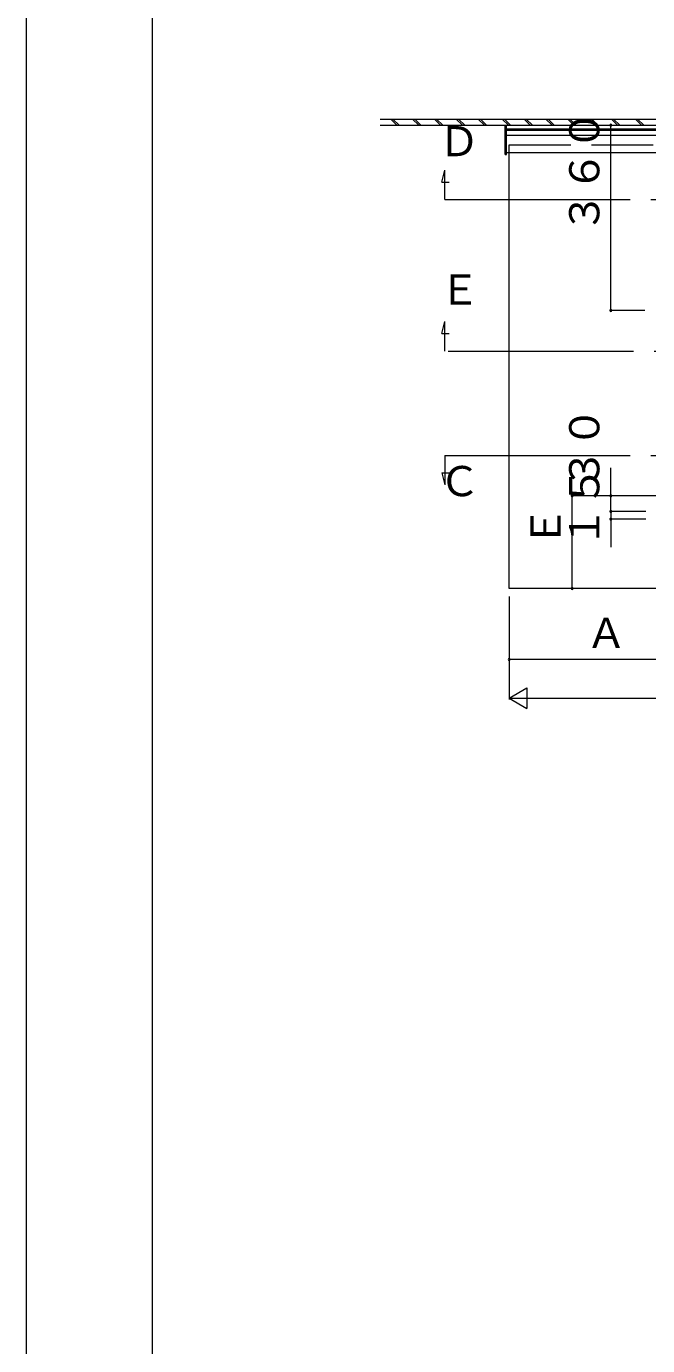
# Model space of a CAD drawing. Units: millimetres, scale not verified. Extents: x -2376 to -396, y -1680 to 1520.
# Drawn here: x -2376 to -2135, y 675 to 1187 of the extents above; entities that cross this region are included whole.
import ezdxf
from ezdxf.enums import TextEntityAlignment as Align

# ---------------------------------------------------------------- set-up
doc = ezdxf.new("R2010")
doc.units = ezdxf.units.MM
doc.header["$LTSCALE"] = 8
doc.linetypes.add('CHAIN2', pattern=[12, 9, -1, 1, -1])
doc.linetypes.add('DASHED3', pattern=[4, 3, -1])
for name, color, linetype, lineweight in [('0-2_YKK_ZWAK', 7, 'Continuous', 9), ('0-3_YKK_A1', 4, 'Continuous', 9), ('0-4_YKK_D', 6, 'Continuous', 9)]:
    doc.layers.add(name, color=color, linetype=linetype, lineweight=lineweight)
doc.styles.add('ＭＳ ゴシック', font='')
doc.styles.get('ＭＳ ゴシック').set_extended_font_data('MS Gothic')

msp = doc.modelspace()

# ---------------------------------------------------------------- linework, layer by layer
at = {"layer": '0-2_YKK_ZWAK'}
for p, q in [((-2376, -1680), (-2376, 1440)), ((-2327.042, 295.033), (-2327.042, 1305.021))]:
    msp.add_line(p, q, dxfattribs=at)
at = {"layer": '0-3_YKK_A1'}
for p, q in [((-2238.534, 1151.235), (-1740.16, 1151.235)), ((-2238.534, 1148.835), (-1740.16, 1148.835)), ((-2232.057, 1148.835), (-2234.457, 1151.235)), ((-2231.208, 1148.835), (-2233.608, 1151.235)), ((-2223.571, 1148.835), (-2225.971, 1151.235)), ((-2222.723, 1148.835), (-2225.123, 1151.235)), ((-2215.086, 1148.835), (-2217.486, 1151.235)), ((-2214.238, 1148.835), (-2216.638, 1151.235)), ((-2206.601, 1148.835), (-2209.001, 1151.235)), ((-2205.752, 1148.835), (-2208.152, 1151.235)), ((-2198.115, 1148.835), (-2200.515, 1151.235)), ((-2197.267, 1148.835), (-2199.667, 1151.235)), ((-2188.782, 1148.835), (-2191.182, 1151.235)), ((-2187.933, 1148.835), (-2190.333, 1151.235)), ((-2190.017, 1137.435), (-2190.017, 1148.835)), ((-2190.017, 1148.835), (-2189.517, 1148.835)), ((-2189.517, 1137.435), (-2189.517, 1148.835)), ((-2180.296, 1148.835), (-2182.696, 1151.235)), ((-2179.448, 1148.835), (-2181.848, 1151.235)), ((-2171.811, 1148.835), (-2174.211, 1151.235)), ((-2170.963, 1148.835), (-2173.363, 1151.235)), ((-2163.326, 1148.835), (-2165.726, 1151.235)), ((-2162.477, 1148.835), (-2164.877, 1151.235)), ((-2154.841, 1148.835), (-2157.241, 1151.235)), ((-2153.992, 1148.835), (-2156.392, 1151.235)), ((-2146.355, 1148.835), (-2148.755, 1151.235)), ((-2145.507, 1148.835), (-2147.907, 1151.235)), ((-2137.021, 1148.835), (-2139.421, 1151.235)), ((-2136.173, 1148.835), (-2138.573, 1151.235)), ((-1787.517, 1147.235), (-2189.517, 1147.235)), ((-1787.517, 1146.835), (-2189.517, 1146.835)), ((-1787.517, 1144.857), (-2189.517, 1144.857)), ((-1787.517, 1138.035), (-2189.517, 1138.035)), ((-2188.517, 968.835), (-2188.517, 1138.035)), ((-2190.017, 1137.435), (-2189.517, 1137.435)), ((-2214.679, 1126.737), (-2213.422, 1131.428)), ((-2213.422, 1119.967), (-2213.422, 1131.428)), ((-2214.679, 1126.737), (-2211.782, 1126.737)), ((-2214.679, 1067.889), (-2213.422, 1072.58)), ((-2213.422, 1061.119), (-2213.422, 1072.58)), ((-2214.679, 1067.889), (-2211.782, 1067.889)), ((-2213.422, 1020.559), (-2213.422, 1009.098)), ((-2214.679, 1013.789), (-2211.782, 1013.789)), ((-2214.679, 1013.789), (-2213.422, 1009.098)), ((-1788.517, 968.835), (-2188.517, 968.835))]:
    msp.add_line(p, q, dxfattribs=at)
at = {"layer": '0-3_YKK_A1', "linetype": 'DASHED3'}
for p, q in [((-2188.517, 1138.035), (-2188.517, 1141.235)), ((-2188.517, 1141.235), (-1788.517, 1141.235))]:
    msp.add_line(p, q, dxfattribs=at)
at = {"layer": '0-3_YKK_A1', "linetype": 'CHAIN2'}
for p, q in [((-2213.422, 1119.967), (-1763.422, 1119.967)), ((-2212.165, 1061.119), (-2096.166, 1061.119)), ((-2213.422, 1020.559), (-1763.422, 1020.559))]:
    msp.add_line(p, q, dxfattribs=at)
at = {"layer": '0-4_YKK_D'}
for p, q in [((-2149.017, 1076.836), (-2149.017, 1148.835)), ((-2135.78, 1076.836), (-2149.517, 1076.836)), ((-2149.017, 998.835), (-2149.017, 1015.735)), ((-2135.811, 1004.835), (-2164.517, 1004.835)), ((-2164.017, 968.835), (-2164.017, 1004.835)), ((-2129.698, 1004.835), (-2149.517, 1004.835)), ((-2135.369, 998.835), (-2149.517, 998.835)), ((-2135.369, 998.835), (-2149.517, 998.835)), ((-2135.369, 995.835), (-2149.517, 995.835)), ((-2149.017, 998.835), (-2149.017, 984.935)), ((-2188.517, 965.84), (-2188.517, 925.828)), ((-2125.017, 941.328), (-2188.517, 941.328)), ((-2188.517, 926.328), (-2181.589, 930.328)), ((-2181.589, 930.328), (-2181.589, 922.328)), ((-2188.517, 926.328), (-2181.589, 922.328)), ((-2188.517, 926.328), (-1788.517, 926.328))]:
    msp.add_line(p, q, dxfattribs=at)
for centre, start, end in [((-2149.017, 1148.835), 0, 180), ((-2149.017, 1148.835), 180, 0), ((-2149.017, 1076.836), 0, 180), ((-2149.017, 1076.836), 180, 0), ((-2164.017, 1004.835), 0, 180), ((-2164.017, 1004.835), 180, 0), ((-2149.017, 1004.835), 0, 180), ((-2149.017, 1004.835), 180, 0), ((-2149.017, 998.835), 0, 180), ((-2149.017, 998.835), 0, 180), ((-2149.017, 998.835), 180, 0), ((-2149.017, 998.835), 180, 0), ((-2149.017, 995.835), 0, 180), ((-2149.017, 995.835), 180, 0), ((-2164.017, 968.835), 0, 180), ((-2164.017, 968.835), 180, 0), ((-2188.517, 941.328), 0, 180), ((-2188.517, 941.328), 180, 0)]:
    msp.add_arc(centre, 0.375, start, end, dxfattribs=at)

# ---------------------------------------------------------------- texts
at = {"layer": '0-3_YKK_A1', "style": 'ＭＳ ゴシック'}
for s, p in [('Ｄ', (-2215.89, 1133.243)), ('Ｅ', (-2215.692, 1075.582)), ('Ｃ', (-2215.775, 1001.221))]:
    msp.add_text(s, height=11.73, dxfattribs=at).set_placement(p, align=Align.BOTTOM_LEFT)
at = {"layer": '0-4_YKK_D', "color": 4, "style": 'ＭＳ ゴシック'}
for s, p in [('３６０', (-2149.917, 1106.854)), ('３０', (-2149.917, 1007.454)), ('１５', (-2149.917, 984.623)), ('Ｅ', (-2164.917, 984.853))]:
    msp.add_text(s, height=11.73, rotation=90, dxfattribs=at).set_placement(p, align=Align.BOTTOM_LEFT)
msp.add_text('Ａ', height=11.73, dxfattribs=at).set_placement((-2158.749, 942.228), align=Align.BOTTOM_LEFT)

doc.saveas('drawing.dxf')
